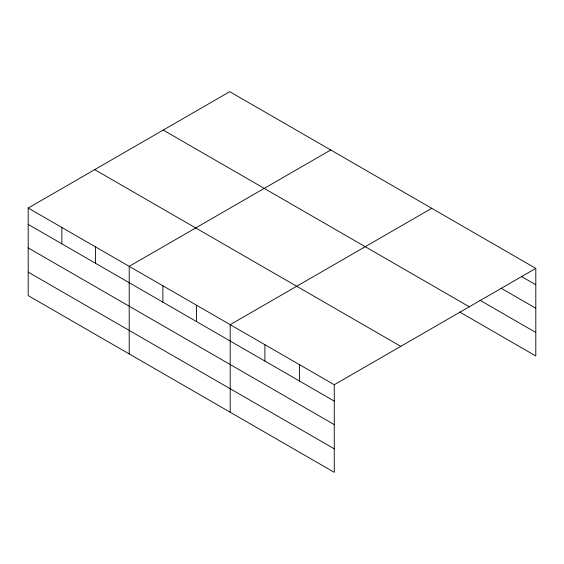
<?xml version="1.0" encoding="UTF-8"?>
<svg xmlns="http://www.w3.org/2000/svg" width="564" height="564" viewBox="0 0 564 564"><rect width="100%" height="100%" fill="white"/><g stroke="black" fill="none" stroke-linecap="round" stroke-linejoin="round"><path stroke-width="0.85" d="M334.269 424.607L334.269 384.74L28.2 208.031L28.2 295.614L334.269 472.322L334.269 424.607L28.2 247.899M459.639 311.998L535.8 355.969L535.8 268.386L229.731 91.678L28.2 208.031M330.73 149.996L129.205 266.342L129.205 353.924M431.735 208.306L230.204 324.66L230.204 412.242M334.269 384.74L535.8 268.386M521.474 276.487L535.8 284.757M501.114 288.232L535.8 308.254M479.999 300.252L535.8 332.471M163.222 130.072L469.297 306.781M94.703 169.637L400.778 346.345M28.2 224.401L334.269 401.11M28.2 272.116L334.269 448.824M299.583 364.711L299.583 381.081M264.897 344.689L264.897 361.059M196.54 305.223L196.54 321.593M162.869 285.786L162.869 302.156M95.535 246.905L95.535 263.275M61.871 227.468L61.871 243.838"/></g></svg>
